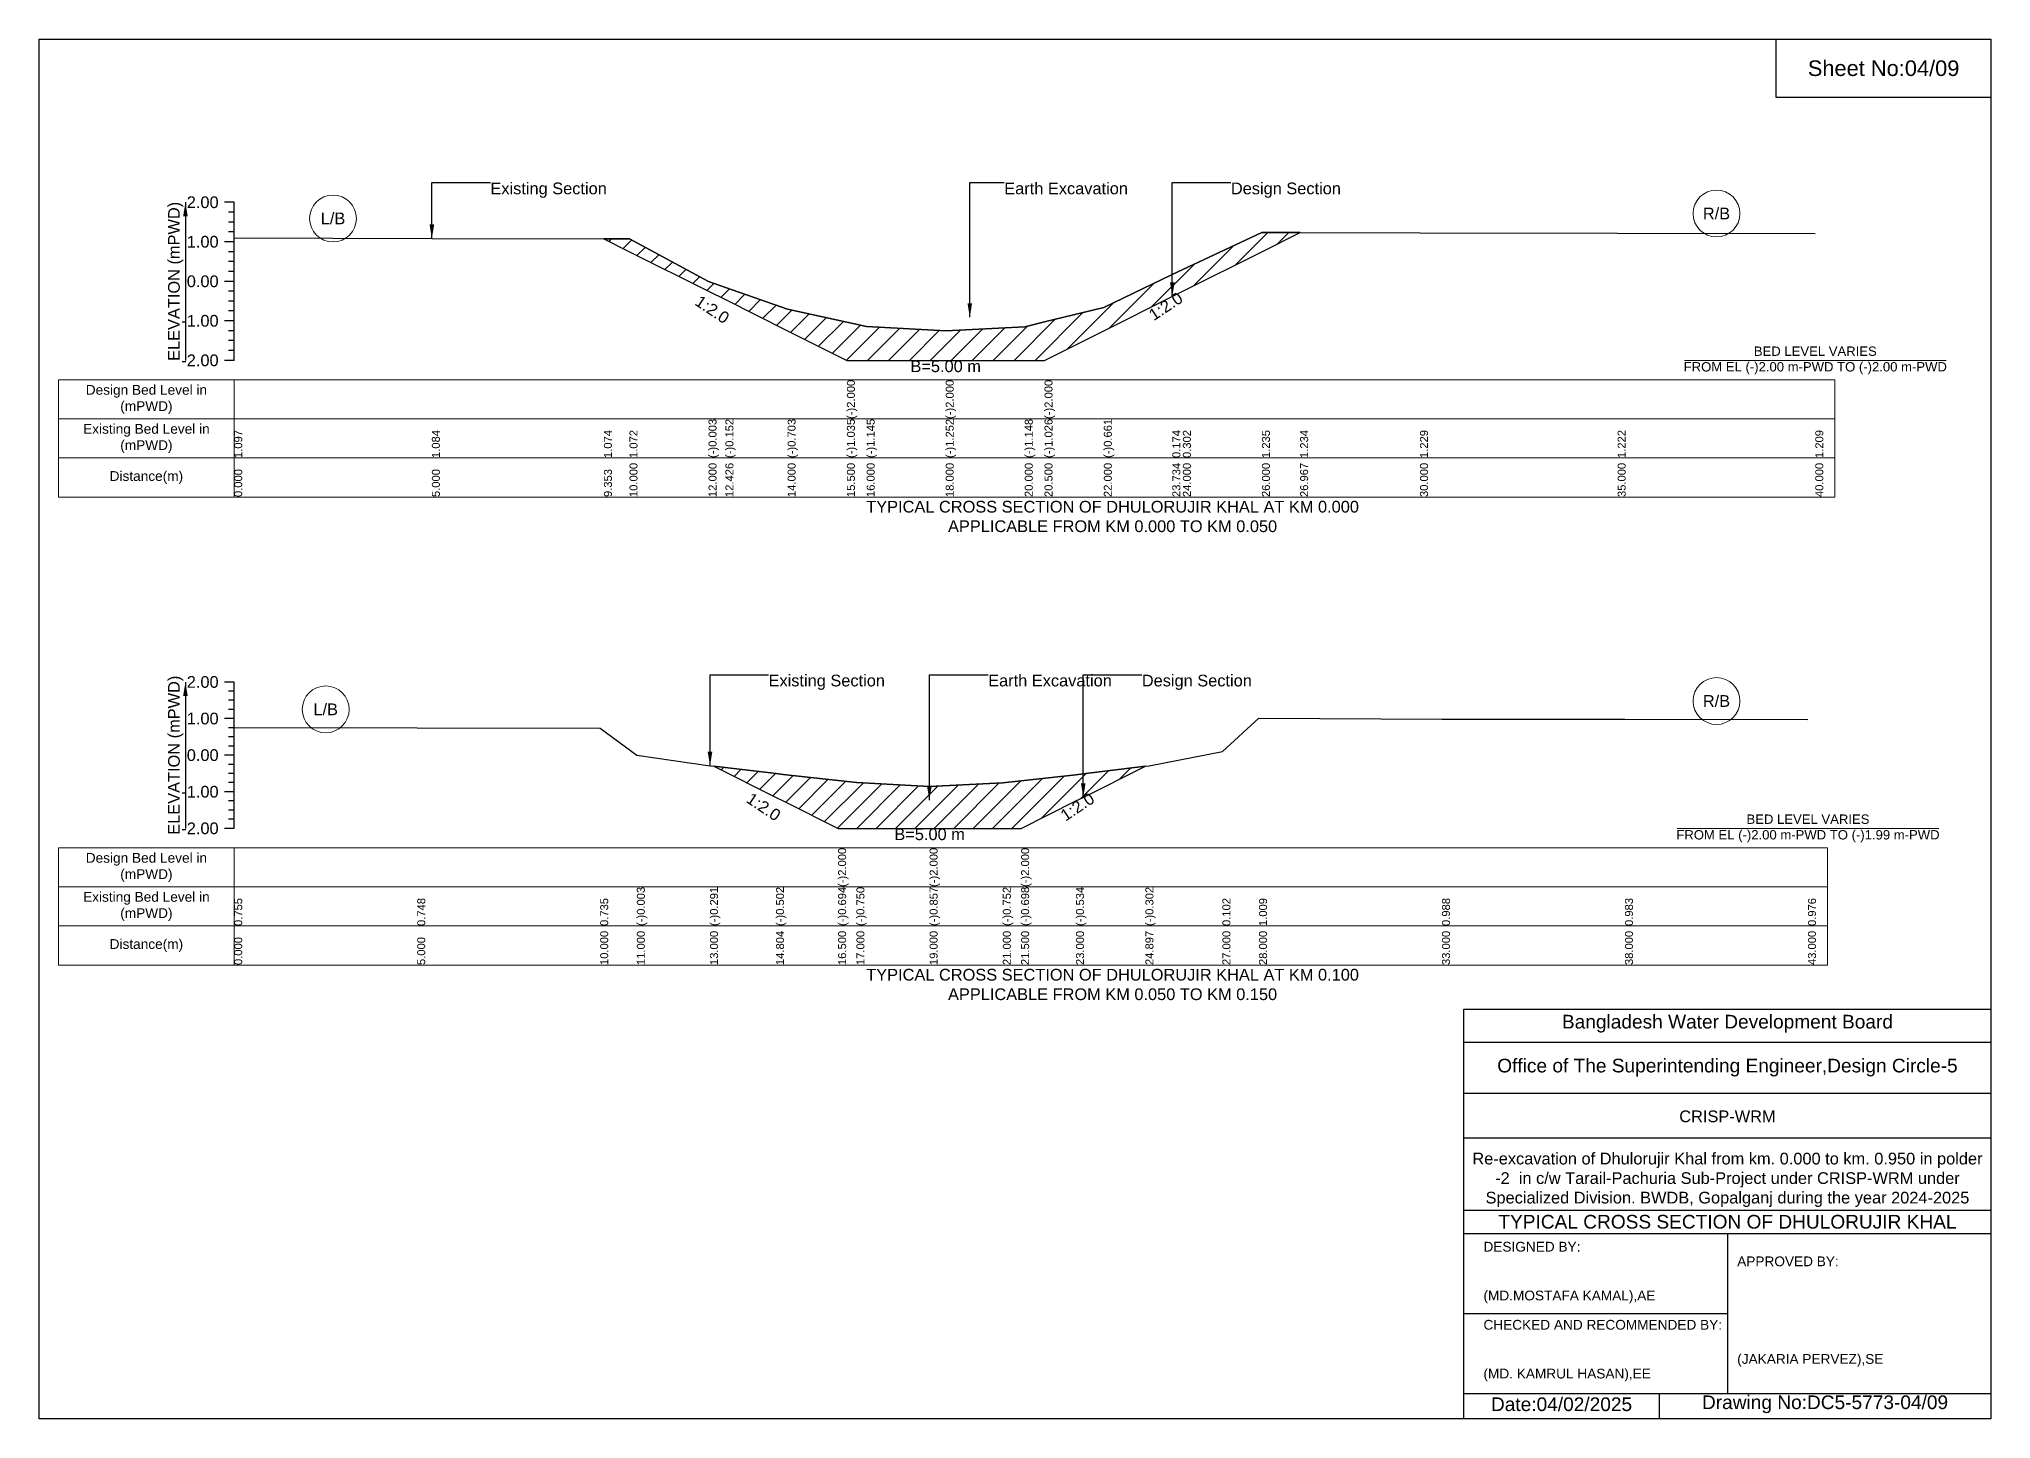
# Model space of a CAD drawing. Header units: inches. Extents: x 91000 to 198000, y -5656 to 7798.
# Drawn here: x 130000 to 138000, y -5656 to 0 of the extents above; entities that cross this region are included whole.
import ezdxf

# ---------------------------------------------------------------- set-up
doc = ezdxf.new("R2010")
doc.units = ezdxf.units.IN
doc.header["$LTSCALE"] = 7
doc.header["$MEASUREMENT"] = 0
for name, color, linetype, lineweight in [('Cross section Data Border', 7, 'Continuous', 9), ('Cross Section Labels', 7, 'Continuous', 9), ('Existing_Bed_Level for Xsection', 7, 'Continuous', 25)]:
    doc.layers.add(name, color=color, linetype=linetype, lineweight=lineweight)
doc.styles.get("Standard").update_dxf_attribs({"font": 'arial.ttf'})
doc.dimstyles.get("Standard").update_dxf_attribs({"dimtxt": 0.18, "dimasz": 0.18, "dimexe": 0.18, "dimexo": 0.0625, "dimgap": 0.09, "dimtad": 0, "dimtih": 1, "dimtoh": 1, "dimdec": 4, "dimzin": 0, "dimdsep": 46, "dimtxsty": 'Standard', "dimcen": 0.09, "dimadec": 0, "dimazin": 0, "dimtfac": 1, "dimtdec": 4, "dimtofl": 0, "dimtmove": 0, "dimatfit": 3, "dimfxl": 1, "dimtolj": 1, "dimtzin": 0, "dimarcsym": 0})

msp = doc.modelspace()

# ---------------------------------------------------------------- hatches: boundary and pattern name
at = {"layer": 'Existing_Bed_Level for Xsection'}
h = msp.add_hatch(dxfattribs=at)
h.set_pattern_fill('ANSI31', color=256, scale=486, style=0)
h.paths.add_polyline_path([(132315.2, -819.3), (132420, -871.7), (132744, -1033.7), (132813.1, -1068.2), (133068, -1195.7), (133311, -1317.2), (133392, -1317.2), (133716, -1317.2), (134040, -1317.2), (134121, -1317.2), (134364, -1195.7), (134644.8, -1055.3), (134688, -1033.7), (135012, -871.7), (135168.7, -793.3), (135012, -793.1), (134688, -944.3), (134644.8, -965), (134364, -1100.3), (134121, -1159.4), (134040, -1179.2), (133716, -1196), (133392, -1178.7), (133311, -1160.8), (133068, -1107.1), (132813.1, -1017.8), (132744, -993.7), (132420, -819.5)])
h = msp.add_hatch(dxfattribs=at)
h.set_pattern_fill('ANSI31', color=256, scale=450, style=0)
h.paths.add_polyline_path([(132766.1, -2981), (133020.5, -3108.2), (133050, -3122.9), (133275, -3235.4), (133350, -3235.4), (133650, -3235.4), (133950, -3235.4), (134025, -3235.4), (134250, -3122.9), (134279.8, -3108.1), (134534.5, -2980.7), (134279.8, -3011.9), (134250, -3015.6), (134025, -3040.1), (133950, -3048.2), (133650, -3064), (133350, -3047.9), (133275, -3039.5), (133050, -3014.2), (133020.5, -3010.8)])

# ---------------------------------------------------------------- linework, layer by layer
for points in [[(130000, 0), (138000, 0), (138000, -5656), (130000, -5656)], [(137120, 0), (138000, 0), (138000, -240), (137120, -240)]]:
    msp.add_lwpolyline(points, close=True)
for points in [[(135840, -5656), (135840, -3976), (138000, -3976)], [(135840, -4112), (138000, -4112)], [(135840, -4320), (138000, -4320)], [(135840, -4504), (138000, -4504)], [(135840, -4800), (138000, -4800)], [(135840, -4896), (138000, -4896)], [(136920, -4896), (136920, -5552)], [(135840, -5224), (136920, -5224)], [(135840, -5552), (138000, -5552)], [(136640, -5552), (136640, -5656)]]:
    msp.add_lwpolyline(points)
at = {"layer": 'Cross section Data Border'}
for points in [[(130080, -1397.2), (137360, -1397.2), (137360, -1877.2), (130080, -1877.2)], [(130080, -3315.4), (137330, -3315.4), (137330, -3795.4), (130080, -3795.4)]]:
    msp.add_lwpolyline(points, close=True, dxfattribs=at)
for points in [[(130800, -1397.2), (130800, -1877.2)], [(130080, -1557.2), (137360, -1557.2)], [(130080, -1717.2), (137360, -1717.2)], [(130800, -3315.4), (130800, -3795.4)], [(130080, -3475.4), (137330, -3475.4)], [(130080, -3635.4), (137330, -3635.4)]]:
    msp.add_lwpolyline(points, dxfattribs=at)
at = {"layer": 'Cross Section Labels'}
for points in [[(136744.2, -1317.2), (137815.8, -1317.2)], [(136714.2, -3235.4), (137785.8, -3235.4)]]:
    msp.add_lwpolyline(points, dxfattribs=at)
for centre in [(131205, -735.5), (136875, -715.3), (136875, -2713.5), (131175, -2747.7)]:
    msp.add_circle(centre, 96, dxfattribs=at)
at = {"layer": 'Existing_Bed_Level for Xsection'}
for points in [[(130800, -669.2), (130760, -669.2)], [(130800, -709.7), (130776, -709.7)], [(130800, -1317.2), (130800, -1155.2), (130800, -993.2), (130800, -831.2), (130800, -669.2)], [(130800, -750.2), (130776, -750.2)], [(130800, -790.7), (130776, -790.7)], [(130800, -815.5), (131610, -817.6), (132315.2, -819.3), (132420, -819.5), (132744, -993.7), (132813.1, -1017.8), (133068, -1107.1), (133311, -1160.8), (133311, -1160.8), (133392, -1178.7), (133716, -1196), (133716, -1196), (134040, -1179.2), (134121, -1159.4), (134121, -1159.4), (134364, -1100.3), (134644.8, -965), (134688, -944.3), (135012, -793.1), (135168.7, -793.3), (135660, -794.1), (136470, -795.2), (137280, -797.3)], [(130800, -831.2), (130760, -831.2)], [(130800, -871.7), (130776, -871.7)], [(130800, -912.2), (130776, -912.2)], [(130800, -952.7), (130776, -952.7)], [(130800, -993.2), (130760, -993.2)], [(130800, -1033.7), (130776, -1033.7)], [(130800, -1074.2), (130776, -1074.2)], [(130800, -1114.7), (130776, -1114.7)], [(130800, -1155.2), (130760, -1155.2)], [(130800, -1195.7), (130776, -1195.7)], [(130800, -1236.2), (130776, -1236.2)], [(130800, -1276.7), (130776, -1276.7)], [(130800, -1317.2), (130760, -1317.2)], [(130800, -2635.4), (130760, -2635.4)], [(130800, -3235.4), (130800, -3085.4), (130800, -2935.4), (130800, -2785.4), (130800, -2635.4)], [(130800, -2672.9), (130776, -2672.9)], [(130800, -2710.4), (130776, -2710.4)], [(130800, -2785.4), (130760, -2785.4)], [(130800, -2747.9), (130776, -2747.9)], [(130800, -2822.2), (131550, -2823.2), (132300, -2825.2), (132450, -2935.9), (132750, -2979.1), (132766.1, -2981), (133020.5, -3010.8), (133050, -3014.2), (133275, -3039.5), (133275, -3039.5), (133350, -3047.9), (133650, -3064), (133650, -3064), (133950, -3048.2), (134025, -3040.1), (134025, -3040.1), (134250, -3015.6), (134279.8, -3011.9), (134534.5, -2980.7), (134550, -2978.8), (134850, -2920.2), (135000, -2784.1), (135750, -2787.2), (136500, -2788), (137250, -2789.1)], [(130800, -2822.9), (130776, -2822.9)], [(130800, -2860.4), (130776, -2860.4)], [(130800, -2935.4), (130760, -2935.4)], [(130800, -2897.9), (130776, -2897.9)], [(130800, -2972.9), (130776, -2972.9)], [(130800, -3010.4), (130776, -3010.4)], [(130800, -3085.4), (130760, -3085.4)], [(130800, -3047.9), (130776, -3047.9)], [(130800, -3122.9), (130776, -3122.9)], [(130800, -3160.4), (130776, -3160.4)], [(130800, -3197.9), (130776, -3197.9)], [(130800, -3235.4), (130760, -3235.4)]]:
    msp.add_lwpolyline(points, dxfattribs=at)
for points in [[(132315.2, -819.3), (132420, -871.7), (132744, -1033.7), (132813.1, -1068.2), (133068, -1195.7), (133311, -1317.2), (133311, -1317.2), (133392, -1317.2), (133716, -1317.2), (133716, -1317.2), (134040, -1317.2), (134121, -1317.2), (134121, -1317.2), (134364, -1195.7), (134644.8, -1055.3), (134688, -1033.7), (135012, -871.7), (135168.7, -793.3), (135012, -793.1), (134688, -944.3), (134644.8, -965), (134364, -1100.3), (134121, -1159.4), (134121, -1159.4), (134040, -1179.2), (133716, -1196), (133716, -1196), (133392, -1178.7), (133311, -1160.8), (133311, -1160.8), (133068, -1107.1), (132813.1, -1017.8), (132744, -993.7), (132420, -819.5)], [(132766.1, -2981), (133020.5, -3108.2), (133050, -3122.9), (133275, -3235.4), (133275, -3235.4), (133350, -3235.4), (133650, -3235.4), (133650, -3235.4), (133950, -3235.4), (134025, -3235.4), (134025, -3235.4), (134250, -3122.9), (134279.8, -3108.1), (134534.5, -2980.7), (134534.5, -2980.7), (134534.5, -2980.7), (134279.8, -3011.9), (134250, -3015.6), (134025, -3040.1), (134025, -3040.1), (133950, -3048.2), (133650, -3064), (133650, -3064), (133350, -3047.9), (133275, -3039.5), (133275, -3039.5), (133050, -3014.2), (133020.5, -3010.8)]]:
    msp.add_lwpolyline(points, close=True, dxfattribs=at)

# ---------------------------------------------------------------- texts
at = {"attachment_point": 5}
for s, insert, char_height in [('Sheet No:04/09', (137560, -120), 64), ('Bangladesh Water Development Board', (136920, -4036), 56), ('Office of The Superintending Engineer,Design Circle-5', (136920, -4216), 56)]:
    msp.add_mtext(s, dxfattribs=dict(at, insert=insert, char_height=char_height))
for s, insert, char_height, width, attachment_point in [('CRISP-WRM', (136920, -4416), 48, 2240, 5), ('Re-excavation of Dhulorujir Khal from km. 0.000 to km. 0.950 in polder -2  in c/w Tarail-Pachuria Sub-Project under CRISP-WRM under Specialized Division. BWDB, Gopalganj during the year 2024-2025', (136920, -4676), 48, 2160, 5), ('TYPICAL CROSS SECTION OF DHULORUJIR KHAL', (136920, -4848), 56, 2240, 5), ('DESIGNED BY:^J^J^J(MD.MOSTAFA KAMAL),AE', (135920, -5056), 40, 1120, 4), ('APPROVED BY:^J^J^J^J^J^J(JAKARIA PERVEZ),SE', (136960, -5216), 40, 1120, 4), ('CHECKED AND RECOMMENDED BY:^J^J^J(MD. KAMRUL HASAN),EE', (135920, -5376), 40, 1120, 4), ('Date:04/02/2025', (136240, -5596), 56, 1120, 5), ('Drawing No:DC5-5773-04/09', (137320, -5596), 56, 1760, 5)]:
    msp.add_mtext(s, dxfattribs=dict(insert=insert, char_height=char_height, width=width, attachment_point=attachment_point))
at = {"layer": 'Cross section Data Border', "char_height": 40, "width": 640, "attachment_point": 5}
for s, insert in [('Design Bed Level in (mPWD)', (130440, -1477.2)), ('Existing Bed Level in (mPWD)', (130440, -1637.2)), ('Distance(m)', (130440, -1797.2)), ('Design Bed Level in (mPWD)', (130440, -3395.4)), ('Existing Bed Level in (mPWD)', (130440, -3555.4)), ('Distance(m)', (130440, -3715.4))]:
    msp.add_mtext(s, dxfattribs=dict(at, insert=insert))
at = {"layer": 'Cross Section Labels'}
for s, insert, char_height, attachment_point in [('Existing Section', (131850, -588.2), 48, 1), ('Earth Excavation', (133956, -588.2), 48, 1), ('Design Section', (134884.8, -588.2), 48, 1), ('L/B', (131205, -735.5), 48, 5), ('R/B', (136875, -715.3), 48, 5), ('BED LEVEL VARIES ^JFROM EL (-)2.00 m-PWD TO (-)2.00 m-PWD', (137280, -1317.2), 38.4, 5), ('B=5.00 m', (133716, -1317.2), 48, 2), ('TYPICAL CROSS SECTION OF DHULORUJIR KHAL AT KM 0.000^JAPPLICABLE FROM KM 0.000 TO KM 0.050', (134400, -1957.2), 48, 5), ('Existing Section', (132990, -2605.4), 48, 1), ('Earth Excavation', (133890, -2605.4), 48, 1), ('Design Section', (134519.8, -2605.4), 48, 1), ('R/B', (136875, -2713.5), 48, 5), ('L/B', (131175, -2747.7), 48, 5), ('BED LEVEL VARIES ^JFROM EL (-)2.00 m-PWD TO (-)1.99 m-PWD', (137250, -3235.4), 38.4, 5), ('B=5.00 m', (133650, -3235.4), 48, 2), ('TYPICAL CROSS SECTION OF DHULORUJIR KHAL AT KM 0.100^JAPPLICABLE FROM KM 0.050 TO KM 0.150', (134400, -3875.4), 48, 5)]:
    msp.add_mtext(s, dxfattribs=dict(at, insert=insert, char_height=char_height, attachment_point=attachment_point))
at = {"layer": 'Cross Section Labels', "char_height": 48, "attachment_point": 2}
for insert, rotation in [((134604.3, -1075.5), 33.69007), ((132772.6, -1088.5), 326.30993), ((132983, -3127), 326.30993), ((134242.3, -3126.8), 33.69007)]:
    msp.add_mtext('1:2.0', dxfattribs=dict(at, insert=insert, rotation=rotation))
at = {"layer": 'Existing_Bed_Level for Xsection', "rotation": 90}
for s, insert, char_height, attachment_point in [('ELEVATION (mPWD)', (130560, -993.2), 48, 5), ('(-)2.000', (133311, -1557.2), 32.8, 1), ('(-)2.000', (133716, -1557.2), 32.8, 1), ('(-)2.000', (134121, -1557.2), 32.8, 1), ('(-)0.003', (132744, -1717.2), 32.8, 1), ('(-)0.152', (132813.1, -1717.2), 32.8, 1), ('(-)0.703', (133068, -1717.2), 32.8, 1), ('(-)1.035', (133311, -1717.2), 32.8, 1), ('(-)1.145', (133392, -1717.2), 32.8, 1), ('(-)1.252', (133716, -1717.2), 32.8, 1), ('(-)1.148', (134040, -1717.2), 32.8, 1), ('(-)1.026', (134121, -1717.2), 32.8, 1), ('(-)0.661', (134364, -1717.2), 32.8, 1), ('1.097', (130800, -1717.2), 32.8, 1), ('1.084', (131610, -1717.2), 32.8, 1), ('1.074', (132315.2, -1717.2), 32.8, 1), ('1.072', (132420, -1717.2), 32.8, 1), ('0.174', (134644.8, -1717.2), 32.8, 1), ('0.302', (134688, -1717.2), 32.8, 1), ('1.235', (135012, -1717.2), 32.8, 1), ('1.234', (135168.7, -1717.2), 32.8, 1), ('1.229', (135660, -1717.2), 32.8, 1), ('1.222', (136470, -1717.2), 32.8, 1), ('1.209', (137280, -1717.2), 32.8, 1), ('10.000', (132420, -1877.2), 32.8, 1), ('12.000', (132744, -1877.2), 32.8, 1), ('12.426', (132813.1, -1877.2), 32.8, 1), ('14.000', (133068, -1877.2), 32.8, 1), ('15.500', (133311, -1877.2), 32.8, 1), ('16.000', (133392, -1877.2), 32.8, 1), ('18.000', (133716, -1877.2), 32.8, 1), ('20.000', (134040, -1877.2), 32.8, 1), ('20.500', (134121, -1877.2), 32.8, 1), ('22.000', (134364, -1877.2), 32.8, 1), ('23.734', (134644.8, -1877.2), 32.8, 1), ('24.000', (134688, -1877.2), 32.8, 1), ('26.000', (135012, -1877.2), 32.8, 1), ('26.967', (135168.7, -1877.2), 32.8, 1), ('30.000', (135660, -1877.2), 32.8, 1), ('35.000', (136470, -1877.2), 32.8, 1), ('40.000', (137280, -1877.2), 32.8, 1), ('0.000', (130800, -1877.2), 32.8, 1), ('5.000', (131610, -1877.2), 32.8, 1), ('9.353', (132315.2, -1877.2), 32.8, 1), ('ELEVATION (mPWD)', (130560, -2935.4), 48, 5), ('(-)2.000', (133275, -3475.4), 32.8, 1), ('(-)2.000', (133650, -3475.4), 32.8, 1), ('(-)2.000', (134025, -3475.4), 32.8, 1), ('(-)0.003', (132450, -3635.4), 32.8, 1), ('(-)0.291', (132750, -3635.4), 32.8, 1), ('(-)0.502', (133020.5, -3635.4), 32.8, 1), ('(-)0.694', (133275, -3635.4), 32.8, 1), ('(-)0.750', (133350, -3635.4), 32.8, 1), ('(-)0.857', (133650, -3635.4), 32.8, 1), ('(-)0.752', (133950, -3635.4), 32.8, 1), ('(-)0.698', (134025, -3635.4), 32.8, 1), ('(-)0.534', (134250, -3635.4), 32.8, 1), ('(-)0.302', (134534.5, -3635.4), 32.8, 1), ('0.755', (130800, -3635.4), 32.8, 1), ('0.748', (131550, -3635.4), 32.8, 1), ('0.735', (132300, -3635.4), 32.8, 1), ('0.102', (134850, -3635.4), 32.8, 1), ('1.009', (135000, -3635.4), 32.8, 1), ('0.988', (135750, -3635.4), 32.8, 1), ('0.983', (136500, -3635.4), 32.8, 1), ('0.976', (137250, -3635.4), 32.8, 1), ('10.000', (132300, -3795.4), 32.8, 1), ('11.000', (132450, -3795.4), 32.8, 1), ('13.000', (132750, -3795.4), 32.8, 1), ('14.804', (133020.5, -3795.4), 32.8, 1), ('16.500', (133275, -3795.4), 32.8, 1), ('17.000', (133350, -3795.4), 32.8, 1), ('19.000', (133650, -3795.4), 32.8, 1), ('21.000', (133950, -3795.4), 32.8, 1), ('21.500', (134025, -3795.4), 32.8, 1), ('23.000', (134250, -3795.4), 32.8, 1), ('24.897', (134534.5, -3795.4), 32.8, 1), ('27.000', (134850, -3795.4), 32.8, 1), ('28.000', (135000, -3795.4), 32.8, 1), ('33.000', (135750, -3795.4), 32.8, 1), ('38.000', (136500, -3795.4), 32.8, 1), ('43.000', (137250, -3795.4), 32.8, 1), ('0.000', (130800, -3795.4), 32.8, 1), ('5.000', (131550, -3795.4), 32.8, 1)]:
    msp.add_mtext(s, dxfattribs=dict(at, insert=insert, char_height=char_height, attachment_point=attachment_point))
at = {"layer": 'Existing_Bed_Level for Xsection', "char_height": 48, "attachment_point": 6}
for s, insert in [('2.00', (130736, -669.2)), ('1.00', (130736, -831.2)), ('0.00', (130736, -993.2)), ('-1.00', (130736, -1155.2)), ('-2.00', (130736, -1317.2)), ('2.00', (130736, -2635.4)), ('1.00', (130736, -2785.4)), ('0.00', (130736, -2935.4)), ('-1.00', (130736, -3085.4)), ('-2.00', (130736, -3235.4))]:
    msp.add_mtext(s, dxfattribs=dict(at, insert=insert))

# ---------------------------------------------------------------- leaders
at = {"layer": 'Cross Section Labels', "annotation_type": 0, "has_hookline": 1, "hookline_direction": 0}
for points, text_width in [([(131610, -817.6), (131610, -588.2), (131849.9, -588.2)], 467.2), ([(133814.7, -1140.3), (133814.7, -588.2), (133955.9, -588.2)], 497), ([(134644.8, -1055.3), (134644.8, -588.2), (134884.7, -588.2)], 441.2), ([(132750, -2979.1), (132750, -2605.4), (132989.9, -2605.4)], 467.2), ([(133649, -3119.8), (133649, -2605.4), (133889.9, -2605.4)], 497), ([(134279.8, -3108.1), (134279.8, -2605.4), (134519.7, -2605.4)], 441.2)]:
    msp.add_leader(points, dimstyle='Standard', override={"dimasz": 57.6}, dxfattribs=dict(at, text_width=text_width))
at = {"layer": 'Existing_Bed_Level for Xsection'}
for points in [[(130600, -669.2), (130600, -1317.2)], [(130600, -2635.4), (130600, -3235.4)]]:
    msp.add_leader(points, dimstyle='Standard', override={"dimasz": 57.6}, dxfattribs=at)

doc.saveas('drawing.dxf')
